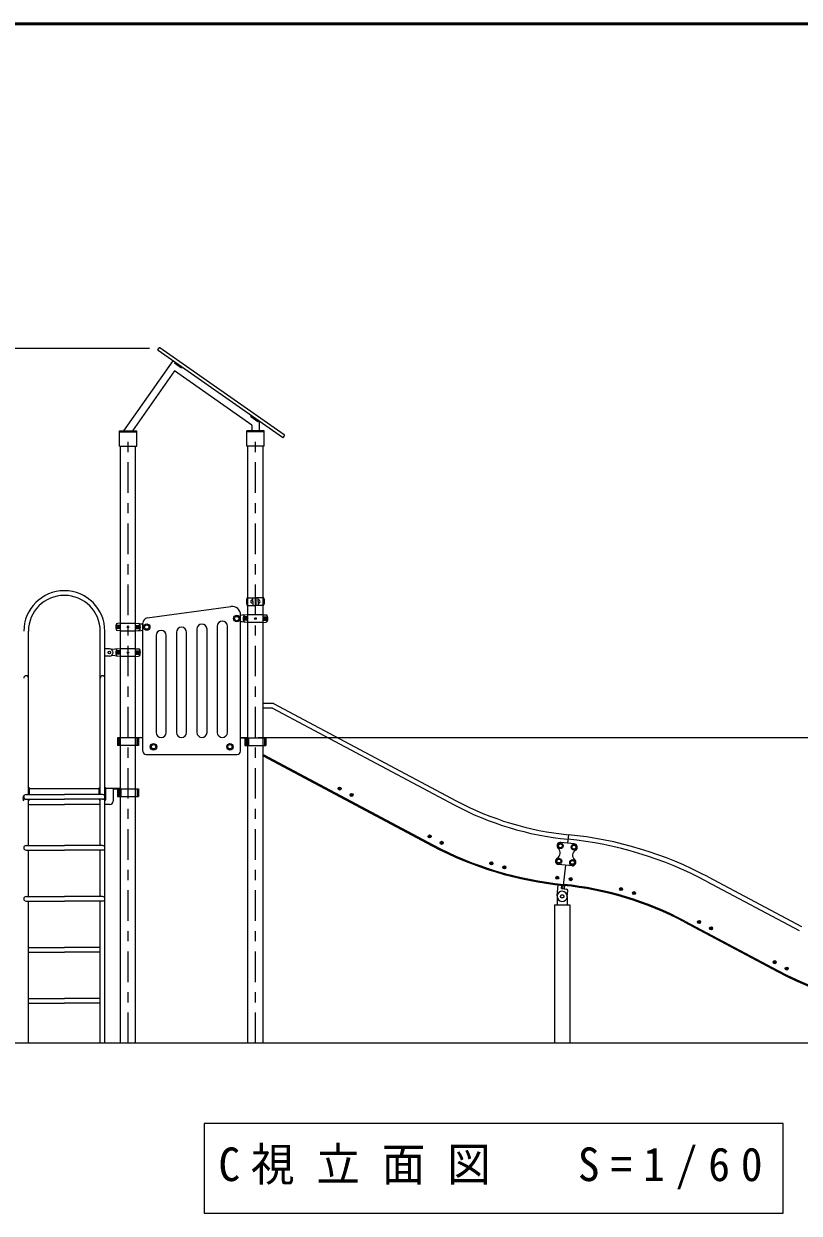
# Model space of a CAD drawing. Units: millimetres on the paper, scale 1:60. Extents: x -385 to 0, y -594 to 267.
# Drawn here: x -318 to -242, y -146.7 to -30 of the extents above; entities that cross this region are included whole.
import ezdxf

# ---------------------------------------------------------------- set-up
doc = ezdxf.new("R2010")
doc.units = ezdxf.units.MM
doc.linetypes.add('USER1', pattern=[4.5, 2.5, -2])
doc.linetypes.add('USER2', pattern=[6, 3, -1, 1, -1])
doc.layers.add('LY_1', color=7, linetype='Continuous', lineweight=25)
doc.styles.add('ＭＳ ゴシック', font='')
doc.styles.get('ＭＳ ゴシック').set_extended_font_data('MS Gothic')

msp = doc.modelspace()

# ---------------------------------------------------------------- linework, layer by layer
at = {"layer": 'LY_1', "lineweight": 50}
msp.add_line((0, -30), (-385, -30), dxfattribs=at)
at = {"layer": 'LY_1'}
for p, q in [((-304.892, -61.99), (-304.768, -61.813)), ((-292.493, -70.347), (-304.698, -61.801)), ((-292.674, -70.606), (-304.88, -62.06)), ((-303.437, -63.07), (-308.258, -69.954)), ((-303.263, -64.061), (-307.389, -69.954)), ((-295.679, -69.371), (-303.263, -64.061)), ((-308.67, -71.454), (-308.67, -69.954)), ((-308.67, -69.954), (-306.977, -69.954)), ((-306.977, -71.454), (-306.977, -69.954)), ((-294.477, -69.954), (-296.17, -69.954)), ((-296.17, -71.454), (-296.17, -69.954)), ((-295.679, -69.371), (-295.679, -69.954)), ((-294.967, -69.001), (-294.967, -69.954)), ((-294.477, -71.454), (-294.477, -69.954)), ((-292.605, -70.594), (-292.481, -70.417)), ((-308.67, -71.454), (-306.977, -71.454)), ((-308.566, -130.029), (-308.566, -71.454)), ((-307.081, -130.029), (-307.081, -71.454)), ((-294.477, -71.454), (-296.17, -71.454)), ((-296.066, -130.029), (-296.066, -71.454)), ((-294.581, -130.029), (-294.581, -71.454)), ((-296.092, -86.321), (-295.382, -86.321)), ((-295.594, -86.696), (-295.594, -86.337)), ((-295.348, -86.354), (-295.348, -87.037)), ((-295.298, -86.354), (-295.298, -87.037)), ((-294.555, -86.321), (-295.265, -86.321)), ((-295.052, -86.696), (-295.052, -86.337)), ((-305.932, -88.306), (-297.728, -87.186)), ((-296.092, -87.071), (-295.382, -87.071)), ((-295.594, -86.541), (-295.627, -86.54)), ((-295.594, -86.85), (-295.627, -86.852)), ((-295.594, -86.696), (-295.594, -87.054)), ((-294.557, -87.071), (-295.265, -87.071)), ((-295.052, -86.541), (-295.019, -86.54)), ((-295.052, -86.696), (-295.052, -87.054)), ((-295.052, -86.85), (-295.019, -86.852)), ((-296.782, -101.362), (-296.782, -88.012)), ((-296.615, -88.033), (-296.782, -88.046)), ((-296.615, -88.691), (-296.782, -88.679)), ((-296.09, -87.987), (-296.615, -88.033)), ((-296.09, -88.737), (-296.615, -88.691)), ((-294.557, -87.987), (-296.09, -87.987)), ((-294.557, -87.987), (-294.293, -88.01)), ((-317.597, -105.636), (-317.597, -89.612)), ((-310.55, -105.636), (-310.55, -89.612)), ((-310.097, -130.029), (-310.097, -89.612)), ((-308.59, -88.821), (-308.853, -88.844)), ((-308.59, -89.571), (-308.853, -89.548)), ((-308.59, -88.821), (-307.056, -88.821)), ((-308.59, -89.571), (-307.056, -89.571)), ((-307.057, -88.821), (-306.532, -88.867)), ((-307.057, -89.571), (-306.532, -89.525)), ((-306.532, -88.867), (-306.365, -88.879)), ((-306.532, -89.525), (-306.365, -89.512)), ((-306.365, -101.362), (-306.365, -88.801)), ((-303.073, -89.714), (-303.073, -99.529)), ((-302.073, -99.529), (-302.073, -89.714)), ((-301.073, -89.408), (-301.073, -99.529)), ((-300.073, -99.529), (-300.073, -89.408)), ((-299.073, -89.103), (-299.073, -99.529)), ((-298.073, -99.529), (-298.073, -89.103)), ((-294.557, -88.737), (-296.09, -88.737)), ((-294.557, -88.737), (-294.293, -88.714)), ((-305.073, -90.02), (-305.073, -99.529)), ((-304.073, -99.529), (-304.073, -90.02)), ((-309.657, -91.329), (-310.097, -91.329)), ((-309.657, -92.062), (-310.097, -92.062)), ((-309.115, -91.367), (-309.452, -91.391)), ((-309.115, -92.025), (-309.452, -92)), ((-308.59, -91.321), (-309.115, -91.367)), ((-308.59, -92.071), (-309.115, -92.025)), ((-307.057, -91.321), (-308.59, -91.321)), ((-307.057, -92.071), (-308.59, -92.071)), ((-307.057, -91.321), (-306.793, -91.344)), ((-307.057, -92.071), (-306.793, -92.048)), ((-293.55, -96.712), (-294.581, -96.712)), ((-293.55, -96.712), (-275.626, -106.243)), ((-293.663, -97.166), (-294.581, -97.166)), ((-293.663, -97.166), (-275.839, -106.643)), ((-308.853, -100.082), (-308.853, -100.832)), ((-306.365, -100.082), (-308.853, -100.082)), ((-308.715, -100.082), (-308.715, -100.832)), ((-307.128, -100.082), (-307.128, -100.832)), ((-307.081, -100.029), (-306.365, -100.029)), ((-306.972, -100.082), (-306.972, -100.832)), ((-306.923, -100.082), (-306.923, -100.832)), ((-306.793, -100.082), (-306.793, -100.832)), ((-296.782, -100.029), (-296.066, -100.029)), ((-296.782, -100.082), (-294.293, -100.082)), ((-296.353, -100.082), (-296.353, -100.832)), ((-296.224, -100.082), (-296.224, -100.832)), ((-296.175, -100.082), (-296.175, -100.832)), ((-296.019, -100.082), (-296.019, -100.832)), ((-294.432, -100.082), (-294.432, -100.832)), ((-294.293, -100.082), (-294.293, -100.832)), ((-306.793, -100.832), (-308.853, -100.832)), ((-296.353, -100.832), (-294.293, -100.832)), ((-306.032, -101.696), (-297.115, -101.696)), ((-294.581, -101.714), (-277.927, -110.569)), ((-294.581, -101.827), (-277.974, -110.657)), ((-317.49, -104.976), (-317.597, -104.976)), ((-317.49, -105.636), (-317.49, -104.976)), ((-317.49, -105.029), (-310.657, -105.029)), ((-310.657, -104.976), (-310.55, -104.976)), ((-310.657, -105.636), (-310.657, -104.976)), ((-309.99, -104.976), (-310.097, -104.976)), ((-309.99, -106.112), (-309.99, -104.976)), ((-308.566, -105.029), (-309.99, -105.029)), ((-287.122, -105.019), (-287.073, -104.989)), ((-287.122, -105.019), (-287.12, -105.077)), ((-287.022, -105.016), (-287.073, -104.989)), ((-287.022, -105.016), (-287.02, -105.073)), ((-317.823, -105.636), (-314.073, -105.636)), ((-317.823, -106.089), (-314.073, -106.089)), ((-317.597, -110.636), (-317.597, -106.089)), ((-317.49, -106.112), (-317.49, -106.089)), ((-310.323, -105.636), (-314.073, -105.636)), ((-310.323, -106.089), (-314.073, -106.089)), ((-310.657, -106.112), (-310.657, -106.089)), ((-310.55, -110.636), (-310.55, -106.089)), ((-309.282, -105.079), (-309.282, -106.279)), ((-309.282, -105.082), (-306.793, -105.082)), ((-308.853, -105.082), (-308.853, -105.832)), ((-308.853, -105.832), (-306.793, -105.832)), ((-308.724, -105.082), (-308.724, -105.832)), ((-308.675, -105.082), (-308.675, -105.832)), ((-308.519, -105.082), (-308.519, -105.832)), ((-306.932, -105.082), (-306.932, -105.832)), ((-306.793, -105.082), (-306.793, -105.832)), ((-287.069, -105.104), (-287.12, -105.077)), ((-287.069, -105.104), (-287.02, -105.073)), ((-285.945, -105.645), (-285.896, -105.615)), ((-285.945, -105.645), (-285.943, -105.703)), ((-285.892, -105.73), (-285.943, -105.703)), ((-285.845, -105.642), (-285.896, -105.615)), ((-285.892, -105.73), (-285.843, -105.699)), ((-285.845, -105.642), (-285.843, -105.699)), ((-317.597, -106.612), (-314.073, -106.612)), ((-310.55, -106.612), (-314.073, -106.612)), ((-309.615, -106.612), (-310.097, -106.612)), ((-278.292, -109.714), (-278.243, -109.683)), ((-278.192, -109.71), (-278.243, -109.683)), ((-278.192, -109.71), (-278.19, -109.768)), ((-264.629, -109.57), (-264.711, -110.399)), ((-317.823, -110.636), (-314.073, -110.636)), ((-310.323, -110.636), (-314.073, -110.636)), ((-278.292, -109.714), (-278.29, -109.772)), ((-278.239, -109.799), (-278.29, -109.772)), ((-278.239, -109.799), (-278.19, -109.768)), ((-277.115, -110.34), (-277.066, -110.309)), ((-277.115, -110.34), (-277.113, -110.398)), ((-277.062, -110.425), (-277.113, -110.398)), ((-277.015, -110.336), (-277.066, -110.309)), ((-277.062, -110.425), (-277.013, -110.394)), ((-277.015, -110.336), (-277.013, -110.394)), ((-264.048, -110.465), (-265.374, -110.334)), ((-317.823, -111.089), (-314.073, -111.089)), ((-317.597, -115.636), (-317.597, -111.089)), ((-310.323, -111.089), (-314.073, -111.089)), ((-310.55, -115.636), (-310.55, -111.089)), ((-272.234, -112.366), (-272.191, -112.326)), ((-272.234, -112.366), (-272.22, -112.422)), ((-272.165, -112.439), (-272.22, -112.422)), ((-272.136, -112.343), (-272.191, -112.326)), ((-272.165, -112.439), (-272.123, -112.399)), ((-272.136, -112.343), (-272.123, -112.399)), ((-270.957, -112.752), (-270.915, -112.712)), ((-270.957, -112.752), (-270.944, -112.808)), ((-270.889, -112.825), (-270.944, -112.808)), ((-270.86, -112.729), (-270.915, -112.712)), ((-270.889, -112.825), (-270.847, -112.785)), ((-270.86, -112.729), (-270.847, -112.785)), ((-264.262, -112.621), (-265.588, -112.49)), ((-264.925, -112.555), (-265.123, -114.546)), ((-265.776, -113.794), (-265.742, -113.747)), ((-265.776, -113.794), (-265.752, -113.847)), ((-265.695, -113.852), (-265.752, -113.847)), ((-265.685, -113.753), (-265.742, -113.747)), ((-265.695, -113.852), (-265.661, -113.806)), ((-265.685, -113.753), (-265.661, -113.806)), ((-264.449, -113.926), (-264.415, -113.879)), ((-264.449, -113.926), (-264.425, -113.978)), ((-264.368, -113.984), (-264.425, -113.978)), ((-264.358, -113.885), (-264.415, -113.879)), ((-264.368, -113.984), (-264.334, -113.937)), ((-264.358, -113.885), (-264.334, -113.937)), ((-251.126, -114.12), (-241.983, -118.982)), ((-250.913, -113.72), (-241.77, -118.581)), ((-265.727, -115.574), (-265.62, -114.493)), ((-265.305, -114.863), (-265.272, -114.531)), ((-265.305, -114.863), (-264.824, -114.91)), ((-265.156, -114.877), (-265.123, -114.546)), ((-265.006, -114.892), (-264.973, -114.561)), ((-264.732, -115.673), (-264.674, -115.093)), ((-259.511, -114.897), (-259.469, -114.857)), ((-259.511, -114.897), (-259.498, -114.953)), ((-259.443, -114.97), (-259.498, -114.953)), ((-259.414, -114.874), (-259.469, -114.857)), ((-259.443, -114.97), (-259.401, -114.93)), ((-259.414, -114.874), (-259.401, -114.93)), ((-258.235, -115.283), (-258.193, -115.243)), ((-258.235, -115.283), (-258.222, -115.339)), ((-258.167, -115.356), (-258.222, -115.339)), ((-258.138, -115.26), (-258.193, -115.243)), ((-258.167, -115.356), (-258.125, -115.316)), ((-258.138, -115.26), (-258.125, -115.316)), ((-317.823, -115.636), (-314.073, -115.636)), ((-317.823, -116.089), (-314.073, -116.089)), ((-317.597, -130.029), (-317.597, -116.089)), ((-310.323, -115.636), (-314.073, -115.636)), ((-310.323, -116.089), (-314.073, -116.089)), ((-310.55, -130.029), (-310.55, -116.089)), ((-265.972, -116.457), (-264.487, -116.457)), ((-265.972, -116.457), (-265.972, -130.029)), ((-265.73, -115.624), (-265.73, -116.457)), ((-264.73, -115.624), (-264.73, -116.457)), ((-264.487, -116.457), (-264.487, -130.029)), ((-253.26, -118.135), (-244.117, -122.996)), ((-253.213, -118.047), (-244.07, -122.908)), ((-251.863, -118.104), (-251.814, -118.073)), ((-251.863, -118.104), (-251.861, -118.161)), ((-251.81, -118.189), (-251.861, -118.161)), ((-251.763, -118.1), (-251.814, -118.073)), ((-251.81, -118.189), (-251.761, -118.158)), ((-251.763, -118.1), (-251.761, -118.158)), ((-250.686, -118.73), (-250.637, -118.699)), ((-250.686, -118.73), (-250.684, -118.787)), ((-250.633, -118.814), (-250.684, -118.787)), ((-250.586, -118.726), (-250.637, -118.699)), ((-250.633, -118.814), (-250.584, -118.784)), ((-250.586, -118.726), (-250.584, -118.784)), ((-317.597, -120.636), (-314.073, -120.636)), ((-317.597, -121.089), (-314.073, -121.089)), ((-310.55, -120.636), (-314.073, -120.636)), ((-310.55, -121.089), (-314.073, -121.089)), ((-244.436, -122.053), (-244.387, -122.022)), ((-244.436, -122.053), (-244.434, -122.11)), ((-244.383, -122.138), (-244.434, -122.11)), ((-244.336, -122.049), (-244.387, -122.022)), ((-244.383, -122.138), (-244.334, -122.107)), ((-244.336, -122.049), (-244.334, -122.107)), ((-243.259, -122.679), (-243.21, -122.648)), ((-243.259, -122.679), (-243.257, -122.736)), ((-243.206, -122.763), (-243.257, -122.736)), ((-243.159, -122.675), (-243.21, -122.648)), ((-243.206, -122.763), (-243.157, -122.733)), ((-243.159, -122.675), (-243.157, -122.733)), ((-317.597, -125.636), (-314.073, -125.636)), ((-310.55, -125.636), (-314.073, -125.636)), ((-317.597, -126.089), (-314.073, -126.089)), ((-310.55, -126.089), (-314.073, -126.089)), ((-202.721, -130.029), (-328.1, -130.029))]:
    msp.add_line(p, q, dxfattribs=at)
at = {"layer": 'LY_1', "lineweight": 13}
for p, q in [((-305.727, -61.858), (-343.641, -61.858)), ((-296.128, -88.208), (-296.436, -88.208)), ((-296.436, -88.516), (-296.436, -88.208)), ((-296.128, -88.516), (-296.436, -88.516)), ((-294.519, -88.208), (-294.211, -88.208)), ((-294.519, -88.516), (-294.211, -88.516)), ((-294.211, -88.516), (-294.211, -88.208)), ((-308.628, -89.042), (-308.936, -89.042)), ((-308.936, -89.35), (-308.936, -89.042)), ((-308.628, -89.35), (-308.936, -89.35)), ((-307.019, -89.042), (-306.711, -89.042)), ((-307.019, -89.35), (-306.711, -89.35)), ((-306.711, -89.35), (-306.711, -89.042)), ((-308.628, -91.542), (-308.936, -91.542)), ((-308.936, -91.85), (-308.936, -91.542)), ((-308.628, -91.85), (-308.936, -91.85)), ((-307.019, -91.542), (-306.711, -91.542)), ((-307.019, -91.85), (-306.711, -91.85)), ((-306.711, -91.85), (-306.711, -91.542)), ((-295.066, -100.029), (-193.498, -100.029)), ((-300.357, -137.913), (-300.357, -146.713)), ((-243.557, -137.913), (-300.357, -137.913)), ((-243.557, -146.713), (-243.557, -137.913)), ((-300.357, -146.713), (-243.557, -146.713))]:
    msp.add_line(p, q, dxfattribs=at)
at = {"layer": 'LY_1', "linetype": 'USER1', "lineweight": 13}
for p, q in [((-303.272, -63.308), (-303.214, -63.226)), ((-302.589, -63.786), (-303.272, -63.308)), ((-303.214, -63.226), (-302.532, -63.704)), ((-303.037, -63.351), (-303.094, -63.433)), ((-302.709, -63.58), (-302.766, -63.662)), ((-302.532, -63.704), (-302.589, -63.786)), ((-295.763, -68.566), (-295.705, -68.484)), ((-295.08, -69.044), (-295.763, -68.566)), ((-295.705, -68.484), (-295.023, -68.962)), ((-295.528, -68.608), (-295.585, -68.69)), ((-295.2, -68.838), (-295.258, -68.92)), ((-295.023, -68.962), (-295.08, -69.044)), ((-308.6, -70.029), (-307.047, -70.029)), ((-294.547, -70.029), (-296.1, -70.029))]:
    msp.add_line(p, q, dxfattribs=at)
at = {"layer": 'LY_1', "linetype": 'USER2', "lineweight": 13}
for p, q in [((-307.823, -130.029), (-307.823, -70.029)), ((-295.323, -130.029), (-295.323, -70.029))]:
    msp.add_line(p, q, dxfattribs=at)
at = {"layer": 'LY_1'}
for centre, radius in [((-297.157, -88.362), 0.317), ((-305.99, -89.196), 0.317), ((-309.657, -91.696), 0.125), ((-305.323, -100.946), 0.317), ((-297.823, -100.946), 0.317), ((-287.071, -105.046), 0.15), ((-287.071, -105.046), 0.0577), ((-285.894, -105.672), 0.15), ((-285.894, -105.672), 0.0577), ((-278.241, -109.741), 0.15), ((-278.241, -109.741), 0.0577), ((-277.064, -110.367), 0.15), ((-277.064, -110.367), 0.0577), ((-265.407, -110.665), 0.271), ((-265.407, -110.665), 0.188), ((-264.081, -110.797), 0.271), ((-264.081, -110.797), 0.188), ((-265.556, -112.158), 0.271), ((-265.556, -112.158), 0.188), ((-264.229, -112.29), 0.271), ((-272.178, -112.383), 0.15), ((-272.178, -112.383), 0.0577), ((-270.902, -112.769), 0.15), ((-270.902, -112.769), 0.0577), ((-264.229, -112.29), 0.188), ((-265.719, -113.8), 0.15), ((-265.719, -113.8), 0.0577), ((-264.392, -113.932), 0.15), ((-264.392, -113.932), 0.0577), ((-259.456, -114.913), 0.15), ((-259.456, -114.913), 0.0577), ((-258.18, -115.3), 0.15), ((-258.18, -115.3), 0.0577), ((-251.812, -118.131), 0.15), ((-251.812, -118.131), 0.0577), ((-250.635, -118.757), 0.15), ((-250.635, -118.757), 0.0577), ((-244.385, -122.08), 0.15), ((-244.385, -122.08), 0.0577), ((-243.208, -122.706), 0.15), ((-243.208, -122.706), 0.0577)]:
    msp.add_circle(centre, radius, dxfattribs=at)
at = {"layer": 'LY_1', "lineweight": 13}
for centre, radius in [((-297.157, -88.362), 0.212), ((-296.282, -88.362), 0.154), ((-296.282, -88.362), 0.0833), ((-295.323, -88.362), 0.0833), ((-294.365, -88.362), 0.154), ((-294.365, -88.362), 0.0833), ((-308.782, -89.196), 0.154), ((-308.782, -89.196), 0.0833), ((-307.823, -89.196), 0.0833), ((-306.865, -89.196), 0.154), ((-306.865, -89.196), 0.0833), ((-305.99, -89.196), 0.212), ((-308.782, -91.696), 0.154), ((-308.782, -91.696), 0.0833), ((-307.823, -91.696), 0.0833), ((-306.865, -91.696), 0.154), ((-306.865, -91.696), 0.0833), ((-305.323, -100.946), 0.212), ((-297.823, -100.946), 0.212)]:
    msp.add_circle(centre, radius, dxfattribs=at)
at = {"layer": 'LY_1', "linetype": 'USER1', "lineweight": 13}
msp.add_circle((-265.23, -115.624), 0.158, dxfattribs=at)
at = {"layer": 'LY_1'}
for centre, radius, start, end in [((-304.727, -61.842), 0.05, 55, 145), ((-304.851, -62.019), 0.05, 145, 235), ((-292.646, -70.565), 0.05, 235, 325), ((-292.521, -70.388), 0.05, 325, 55), ((-314.073, -89.612), 3.977, 0, 180), ((-314.073, -89.612), 3.523, 0, 180), ((-295.28, -86.696), 0.935, 159.19706, 200.80294), ((-296.092, -86.387), 0.0667, 90, 159.19706), ((-295.578, -86.337), 0.0167, 90, 180), ((-295.382, -86.354), 0.0333, 0, 90), ((-295.265, -86.354), 0.0333, 90, 180), ((-295.069, -86.337), 0.0167, 0, 90), ((-294.555, -86.387), 0.0667, 20.80294, 90), ((-295.366, -86.696), 0.935, 339.19706, 20.80294), ((-297.615, -88.012), 0.833, 0, 97.46846), ((-296.092, -87.004), 0.0667, 200.80294, 270), ((-295.633, -86.696), 0.156, 88, 272), ((-295.578, -87.054), 0.0167, 180, 270), ((-295.382, -87.037), 0.0333, 270, 0), ((-295.265, -87.037), 0.0333, 180, 270), ((-295.069, -87.054), 0.0167, 270, 0), ((-295.014, -86.696), 0.156, 268, 92), ((-294.555, -87.004), 0.0667, 270, 339.19706), ((-305.865, -88.801), 0.5, 97.46846, 180), ((-298.573, -89.103), 0.5, 0, 180), ((-295.698, -88.362), 0.833, 163.80375, 196.19625), ((-296.338, -88.176), 0.167, 95, 163.80375), ((-296.338, -88.548), 0.167, 196.19625, 265), ((-294.308, -88.176), 0.167, 16.19625, 85), ((-294.308, -88.548), 0.167, 275, 343.80375), ((-294.948, -88.362), 0.833, 343.80375, 16.19625), ((-308.198, -89.196), 0.833, 163.80375, 196.19625), ((-308.838, -89.01), 0.167, 95, 163.80375), ((-308.838, -89.382), 0.167, 196.19625, 265), ((-306.808, -89.01), 0.167, 16.19625, 85), ((-306.808, -89.382), 0.167, 275, 343.80375), ((-307.448, -89.196), 0.833, 343.80375, 16.19625), ((-304.573, -90.02), 0.5, 0, 180), ((-302.573, -89.714), 0.5, 0, 180), ((-300.573, -89.408), 0.5, 0, 180), ((-309.657, -91.696), 0.367, 270, 90), ((-308.198, -91.696), 0.833, 163.80375, 196.19625), ((-308.838, -91.51), 0.167, 95, 163.80375), ((-308.838, -91.882), 0.167, 196.19625, 265), ((-306.808, -91.51), 0.167, 16.19625, 85), ((-306.808, -91.882), 0.167, 275, 343.80375), ((-307.448, -91.696), 0.833, 343.80375, 16.19625), ((-317.823, -94.196), 0.227, 0, 180), ((-310.323, -94.196), 0.227, 0, 180), ((-304.573, -99.529), 0.5, 180, 0), ((-302.573, -99.529), 0.5, 180, 0), ((-300.573, -99.529), 0.5, 180, 0), ((-298.573, -99.529), 0.5, 180, 0), ((-306.032, -101.362), 0.333, 180, 270), ((-297.115, -101.362), 0.333, 270, 0), ((-309.332, -105.079), 0.05, 0, 90), ((-317.823, -105.862), 0.417, 216.8699, 237.04363), ((-317.823, -105.954), 0.317, 135.70796, 224.29204), ((-317.823, -105.862), 0.227, 90, 270), ((-317.823, -105.862), 0.417, 302.95637, 323.1301), ((-310.323, -105.862), 0.417, 216.8699, 237.04363), ((-310.323, -105.862), 0.227, 270, 90), ((-310.323, -105.954), 0.317, 315.70796, 44.29204), ((-310.323, -105.862), 0.417, 302.95637, 323.1301), ((-309.615, -106.279), 0.333, 270, 0), ((-261.699, -80.049), 30.12, 242, 264.33164), ((-261.699, -80.049), 29.667, 242, 264.33164), ((-268.283, -146.389), 37, 62, 84.33164), ((-317.823, -110.862), 0.227, 90, 270), ((-310.323, -110.862), 0.227, 270, 90), ((-261.699, -80.049), 34.667, 242, 264.33164), ((-261.699, -80.049), 34.567, 242, 264.33164), ((-265.407, -110.665), 0.333, 84.33164, 229.23484), ((-268.283, -146.389), 36.547, 62, 84.33164), ((-264.081, -110.797), 0.333, 299.42845, 84.33164), ((-265.556, -112.158), 0.333, 119.42845, 264.33164), ((-266.006, -111.36), 0.583, 299.42845, 49.23484), ((-264.229, -112.29), 0.333, 264.33164, 49.23484), ((-263.63, -111.595), 0.583, 119.42845, 229.23484), ((-265.23, -115.624), 0.5, 0, 354.33164), ((-268.283, -146.389), 32, 62, 84.33164), ((-268.283, -146.389), 32.1, 62, 84.33164), ((-264.84, -115.076), 0.167, 354.33164, 84.33164), ((-317.823, -115.862), 0.227, 90, 270), ((-310.323, -115.862), 0.227, 270, 90), ((-227.842, -92.387), 34.667, 242, 268.2), ((-227.842, -92.387), 34.567, 242, 268.2)]:
    msp.add_arc(centre, radius, start, end, dxfattribs=at)
at = {"layer": 'LY_1', "lineweight": 13}
for centre, start, end in [((-298.261, -88.362), 355.87048, 4.12952), ((-292.385, -88.362), 175.87048, 184.12952), ((-310.761, -89.196), 355.87048, 4.12952), ((-304.885, -89.196), 175.87048, 184.12952), ((-310.761, -91.696), 355.87048, 4.12952), ((-304.885, -91.696), 175.87048, 184.12952)]:
    msp.add_arc(centre, 2.139, start, end, dxfattribs=at)

# ---------------------------------------------------------------- texts
at = {"layer": 'LY_1', "insert": (-298.957, -142.313), "char_height": 3.299, "attachment_point": 4, "style": 'ＭＳ ゴシック'}
msp.add_mtext('\\T1.5;\\W0.95;C視立面図\u3000S=1/60', dxfattribs=at)

doc.saveas('drawing.dxf')
